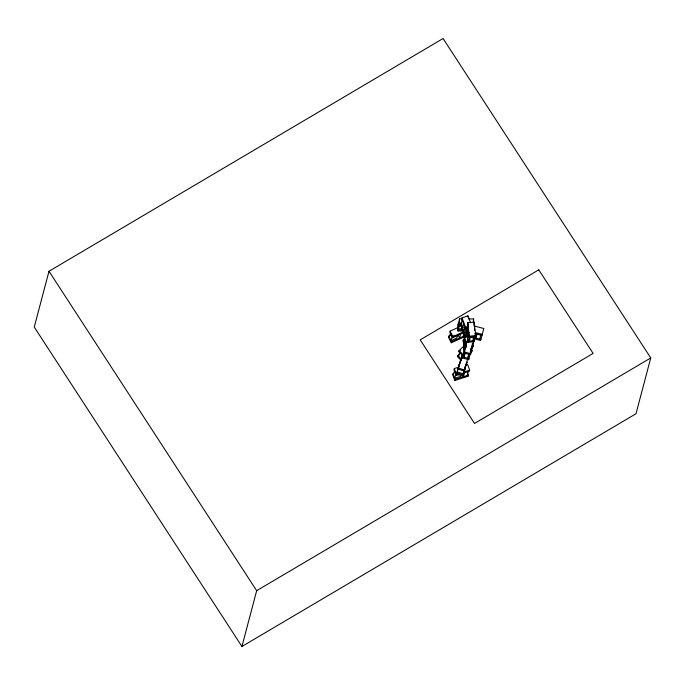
<?xml version="1.0" encoding="UTF-8"?>
<svg xmlns="http://www.w3.org/2000/svg" width="685" height="685" viewBox="0 0 685 685"><rect width="100%" height="100%" fill="white"/><g stroke="black" fill="none" stroke-linecap="round" stroke-linejoin="round"><path stroke-width="1.03" d="M48.995 271.26L34.25 327.062L241.925 646.486L636.005 413.74L650.75 357.938L443.075 38.514L48.995 271.26L256.669 590.684L241.925 646.486M450.73 335.256L448.795 336.138L448.504 337.234L451.295 342.757L463.908 337.037L464.524 334.956L466.151 347.381M458.847 327.156L450.122 331.12L449.831 332.216L452.622 337.739L464.259 332.456M449.369 337.157L450.405 333.235L452.151 336.686L451.115 340.608L456.792 338.03L457.563 335.093M451.295 342.757L451.586 341.652L448.795 336.138M452.622 337.739L452.913 336.643L450.122 331.12M461.553 318.799L459.541 318.773L459.25 319.869L459.292 325.966L461.296 325.992M458.274 324.938L459.31 321.017M457.965 330.975L458.214 323.782L457.965 330.975L462.983 331.052M459.292 325.966L459.541 318.773M462.007 317.84L461.716 318.945L466.553 331.745L466.845 330.641L462.007 317.84L467.941 315.862L470.552 322.755M461.091 323.936L462.118 320.023M460.62 334.109L459.584 338.022L457.726 334.349M463.48 323.62L462.452 327.541L465.415 326.548M467.649 316.967L467.941 315.862M465.218 326.539L464.447 329.476L466.622 335.239M458.385 367.271L454.309 368.564L454.018 369.669L456.107 375.457L459.164 374.489M460.063 353.434L457.777 355.609L457.494 356.714L461.236 360.361M463.308 356.072L458.813 351.696L459.104 350.592L464.43 345.523M463.128 336.412L464.165 332.499M453.427 374.661L454.463 370.739M458.667 356.397L459.703 352.484M467.761 322.721L469.225 337.285L475.501 336.652L475.792 335.556L474.037 322.087L467.761 322.721L469.225 337.285M463.351 341.104L464.387 337.191L466.476 336.977M466.579 328.868L467.615 324.955M465.226 336.763L465.517 335.659L460.68 322.858L460.388 323.954L465.226 336.763L467.213 336.104M455.765 374.361L454.737 378.274L460.705 376.382M464.875 340.976L463.839 344.897L465.937 344.683M468.112 328.74L467.076 332.662L469.165 332.448M454.78 380.475L455.071 379.37L452.982 373.582L452.691 374.678L454.78 380.475L468.043 376.262L468.334 375.166L467.641 373.231M456.107 375.457L456.398 374.352L454.309 368.564M456.493 374.061L456.784 372.965L462.82 374.909L462.529 376.005L456.493 374.061L460.988 360.13M458.111 367.948L457.143 371.878L463.171 373.822L464.207 369.909L458.111 367.948L462.315 355.113L457.82 369.044L463.856 370.996L468.026 358.05M458.325 368.273L459.361 364.351M463.634 350.206L464.147 348.245M461.733 358.161L462.512 355.224M462.529 357.99L462.82 356.885L468.934 358.572L468.643 359.668L462.529 357.99L466.416 343.879M463.856 352.972L464.147 351.867L470.261 353.554L469.97 354.659L463.856 352.972L467.744 338.861L467.453 339.957L469.49 340.522M465.346 347.209L465.86 345.249M465.098 348.631L467.144 341.061M468.574 318.902L473.6 318.979L473.318 322.104M467.898 342.303L466.434 327.738L467.898 342.303L474.174 341.669L473.926 336.429M474.037 322.087L474.011 325.264M463.856 370.996L464.147 369.891M464.362 370.217L465.389 366.304M468.84 354.291L467.804 358.204L469.156 353.332M470.312 351.893L471.092 348.956M471.212 350.318L473.258 342.74M470.963 351.765L471.991 347.852M472.239 346.661L472.53 345.557M470.938 353.905L470.963 350.729M470.663 349.119L472.162 350.574L471.871 351.679L469.593 353.845M471.991 344.101L473.489 345.557L473.198 346.661L470.92 348.836M475.938 338.082L476.965 334.169M467.213 375.517L468.249 371.604M465.526 365.002L467.572 364.36L469.662 370.148L469.371 371.253L462.229 373.513M479.765 339.101L481.058 334.203M468.643 359.668L473.857 340.548M462.82 374.909L467.024 362.082L462.529 376.005M458.813 351.696L460.337 350.249M471.965 347.004L473.489 345.557M470.646 352.022L472.162 350.574M256.669 590.684L650.75 357.938M452.151 336.686L454.986 335.402M452.913 336.643L463.582 331.797M451.586 341.652L464.199 335.933L463.265 334.092M465.517 335.659L467.504 334.999M463.18 370.345L465.226 369.694M456.398 374.352L458.436 373.71M463.539 372.092L469.662 370.148M455.071 379.37L468.334 375.166M469.516 336.181L475.792 335.556M468.189 341.199L474.465 340.565M461.587 324.887L459.335 324.827L458.299 328.74L462.521 328.809M458.256 329.879L463.274 329.947M474.063 325.94L483.79 328.509L480.622 340.505L473.815 338.707M475.433 332.585L482.24 334.383M475.142 333.689L481.949 335.487M474.106 337.602L480.913 339.4M459.104 350.592L463.599 354.976M457.777 355.609L461.527 359.257M465.843 326.522L466.93 329.399M467.35 374.335L468.043 376.262M463.471 369.891L464.524 372.786L463.488 376.707L462.786 374.772M474.422 328.363L474.688 330.435M475.09 333.544L475.501 336.652M473.635 337.525L474.174 341.669M473.027 338.613L473.284 340.633L474.32 336.72L470.398 337.114L469.362 341.027L468.574 334.974M472.29 345.719L472.265 348.888L471.862 345.779M464.233 336.052L465.723 347.449M464.824 352.398L463.197 339.974L464.396 352.467M473.6 318.979L473.618 322.018M465.021 353.237L463.985 357.15L465.064 353.255M538.77 269.839L420.196 339.863L474.534 423.45L593.107 353.417L538.77 269.839"/></g></svg>
